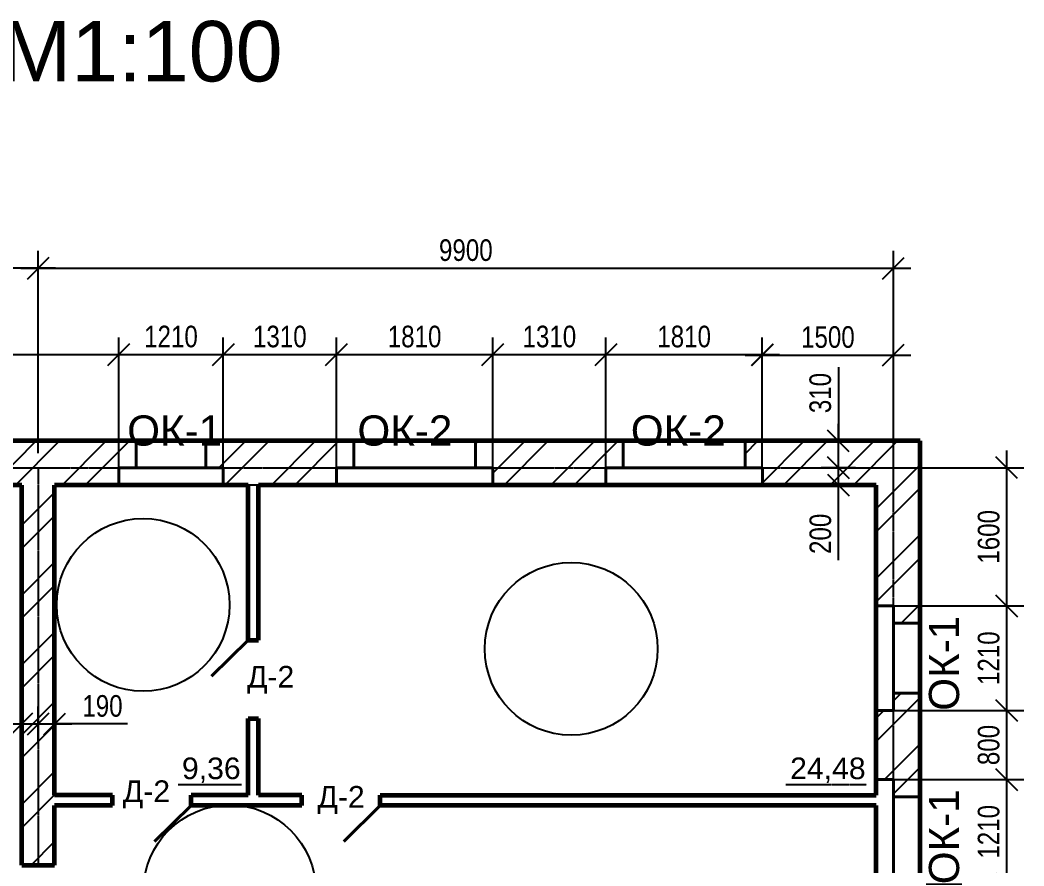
# Model space of a CAD drawing. Header units: millimetres. Extents: x -229914 to 856942, y -268655 to 87212.
# Drawn here: x 344207 to 355827, y -224665 to -214872 of the extents above; entities that cross this region are included whole.
import ezdxf

# ---------------------------------------------------------------- set-up
doc = ezdxf.new("R2010")
doc.units = ezdxf.units.MM
doc.linetypes.add('DASHDOT_axis', pattern=[24, 20, -1.5, 1, -1.5])
doc.layers.add('Желтый', color=50, linetype='Continuous')
for name, color, linetype, lineweight in [('каменные и деревянные эл', 7, 'Continuous', 60), ('линия проёмов ворот дверей и окон', 7, 'Continuous', 40), ('Ось', 7, 'DASHDOT_axis', 25)]:
    doc.layers.add(name, color=color, linetype=linetype, lineweight=lineweight)
doc.styles.add('_ТЕКСТОВЫЙ', font='arial.ttf', dxfattribs={"width": 0.8})
doc.styles.get("Standard").update_dxf_attribs({"font": 'arial.ttf'})
doc.dimstyles.new('_GOST(Annotative)', dxfattribs={"dimscale": 100, "dimtxt": 2.5, "dimasz": 2.5, "dimexe": 2, "dimexo": 2, "dimgap": 0.8, "dimtad": 1, "dimtxsty": '_ТЕКСТОВЫЙ', "dimblk": 'OBLIQUE', "dimcen": 2.5, "dimdle": 2, "dimaunit": 1, "dimadec": 0, "dimazin": 0, "dimtfac": 1, "dimtmove": 1, "dimatfit": 3, "dimldrblk": 'DOT', "dimfxl": 1, "dimarcsym": 2})

# ---------------------------------------------------------------- blocks, each defined once
blk = doc.blocks.new('_Oblique')
at = {"color": 0, "linetype": 'ByBlock', "lineweight": -2}
blk.add_line((-0.5, -0.5), (0.5, 0.5), dxfattribs=at)
blk = doc.blocks.new('*D1115')
at = {"color": 0, "lineweight": -2, "transparency": 16777216}
for p, q in [((340445, -220055), (340445, -218545)), ((345349, -220055), (345349, -218545)), ((340245, -218745), (345549, -218745))]:
    blk.add_line(p, q, dxfattribs=at)
at = {"layer": 'Defpoints', "color": 0, "transparency": 16777216}
for p in [(345349, -218745), (340445, -220255), (345349, -220255)]:
    blk.add_point(p, dxfattribs=at)
at = {"color": 0, "lineweight": -2, "transparency": 16777216, "xscale": 250, "yscale": 250, "zscale": 250, "rotation": 180}
blk.add_blockref('_Oblique', (340445, -218745), dxfattribs=at)
at = {"color": 0, "lineweight": -2, "transparency": 16777216, "xscale": 250, "yscale": 250, "zscale": 250}
blk.add_blockref('_Oblique', (345349, -218745), dxfattribs=at)
at = {"color": 0, "transparency": 16777216, "insert": (342897, -218537), "char_height": 250, "attachment_point": 5, "style": '_ТЕКСТОВЫЙ'}
blk.add_mtext('4900', dxfattribs=at)
blk = doc.blocks.new('_Dot')
at = {"color": 0, "linetype": 'ByBlock', "lineweight": -2}
blk.add_line((-0.5, 0), (-1, 0), dxfattribs=at)
at = {"color": 0, "linetype": 'ByBlock', "lineweight": 25, "const_width": 0.5}
blk.add_lwpolyline([(-0.25, 0, 1), (0.25, 0, 1)], format="xyb", close=True, dxfattribs=at)
blk = doc.blocks.new('*D1116')
at = {"color": 0, "lineweight": -2, "transparency": 16777216}
for p, q in [((345349, -220055), (345349, -218545)), ((346559, -220055), (346559, -218545)), ((345149, -218745), (346759, -218745))]:
    blk.add_line(p, q, dxfattribs=at)
at = {"layer": 'Defpoints', "color": 0, "transparency": 16777216}
for p in [(346559, -218745), (345349, -220255), (346559, -220255)]:
    blk.add_point(p, dxfattribs=at)
at = {"color": 0, "lineweight": -2, "transparency": 16777216, "xscale": 250, "yscale": 250, "zscale": 250, "rotation": 180}
blk.add_blockref('_Oblique', (345349, -218745), dxfattribs=at)
at = {"color": 0, "lineweight": -2, "transparency": 16777216, "xscale": 250, "yscale": 250, "zscale": 250}
blk.add_blockref('_Oblique', (346559, -218745), dxfattribs=at)
at = {"color": 0, "transparency": 16777216, "insert": (345954, -218537), "char_height": 250, "attachment_point": 5, "style": '_ТЕКСТОВЫЙ'}
blk.add_mtext('1210', dxfattribs=at)
blk = doc.blocks.new('*D1117')
at = {"color": 0, "lineweight": -2, "transparency": 16777216}
for p, q in [((346559, -220055), (346559, -218545)), ((347869, -220055), (347869, -218545)), ((346359, -218745), (348069, -218745))]:
    blk.add_line(p, q, dxfattribs=at)
at = {"layer": 'Defpoints', "color": 0, "transparency": 16777216}
for p in [(347869, -218745), (346559, -220255), (347869, -220255)]:
    blk.add_point(p, dxfattribs=at)
at = {"color": 0, "lineweight": -2, "transparency": 16777216, "xscale": 250, "yscale": 250, "zscale": 250, "rotation": 180}
blk.add_blockref('_Oblique', (346559, -218745), dxfattribs=at)
at = {"color": 0, "lineweight": -2, "transparency": 16777216, "xscale": 250, "yscale": 250, "zscale": 250}
blk.add_blockref('_Oblique', (347869, -218745), dxfattribs=at)
at = {"color": 0, "transparency": 16777216, "insert": (347214, -218537), "char_height": 250, "attachment_point": 5, "style": '_ТЕКСТОВЫЙ'}
blk.add_mtext('1310', dxfattribs=at)
blk = doc.blocks.new('*D1118')
at = {"color": 0, "lineweight": -2, "transparency": 16777216}
for p, q in [((347869, -220055), (347869, -218545)), ((349679, -220055), (349679, -218545)), ((347669, -218745), (349879, -218745))]:
    blk.add_line(p, q, dxfattribs=at)
at = {"layer": 'Defpoints', "color": 0, "transparency": 16777216}
for p in [(349679, -218745), (347869, -220255), (349679, -220255)]:
    blk.add_point(p, dxfattribs=at)
at = {"color": 0, "lineweight": -2, "transparency": 16777216, "xscale": 250, "yscale": 250, "zscale": 250, "rotation": 180}
blk.add_blockref('_Oblique', (347869, -218745), dxfattribs=at)
at = {"color": 0, "lineweight": -2, "transparency": 16777216, "xscale": 250, "yscale": 250, "zscale": 250}
blk.add_blockref('_Oblique', (349679, -218745), dxfattribs=at)
at = {"color": 0, "transparency": 16777216, "insert": (348774, -218537), "char_height": 250, "attachment_point": 5, "style": '_ТЕКСТОВЫЙ'}
blk.add_mtext('1810', dxfattribs=at)
blk = doc.blocks.new('*D1119')
at = {"color": 0, "lineweight": -2, "transparency": 16777216}
for p, q in [((349679, -220055), (349679, -218545)), ((350989, -220055), (350989, -218545)), ((349479, -218745), (351189, -218745))]:
    blk.add_line(p, q, dxfattribs=at)
at = {"layer": 'Defpoints', "color": 0, "transparency": 16777216}
for p in [(350989, -218745), (349679, -220255), (350989, -220255)]:
    blk.add_point(p, dxfattribs=at)
at = {"color": 0, "lineweight": -2, "transparency": 16777216, "xscale": 250, "yscale": 250, "zscale": 250, "rotation": 180}
blk.add_blockref('_Oblique', (349679, -218745), dxfattribs=at)
at = {"color": 0, "lineweight": -2, "transparency": 16777216, "xscale": 250, "yscale": 250, "zscale": 250}
blk.add_blockref('_Oblique', (350989, -218745), dxfattribs=at)
at = {"color": 0, "transparency": 16777216, "insert": (350334, -218537), "char_height": 250, "attachment_point": 5, "style": '_ТЕКСТОВЫЙ'}
blk.add_mtext('1310', dxfattribs=at)
blk = doc.blocks.new('*D1120')
at = {"color": 0, "lineweight": -2, "transparency": 16777216}
for p, q in [((350989, -220055), (350989, -218545)), ((352799, -220055), (352799, -218545)), ((350789, -218745), (352999, -218745))]:
    blk.add_line(p, q, dxfattribs=at)
at = {"layer": 'Defpoints', "color": 0, "transparency": 16777216}
for p in [(352799, -218745), (350989, -220255), (352799, -220255)]:
    blk.add_point(p, dxfattribs=at)
at = {"color": 0, "lineweight": -2, "transparency": 16777216, "xscale": 250, "yscale": 250, "zscale": 250, "rotation": 180}
blk.add_blockref('_Oblique', (350989, -218745), dxfattribs=at)
at = {"color": 0, "lineweight": -2, "transparency": 16777216, "xscale": 250, "yscale": 250, "zscale": 250}
blk.add_blockref('_Oblique', (352799, -218745), dxfattribs=at)
at = {"color": 0, "transparency": 16777216, "insert": (351894, -218537), "char_height": 250, "attachment_point": 5, "style": '_ТЕКСТОВЫЙ'}
blk.add_mtext('1810', dxfattribs=at)
blk = doc.blocks.new('*D1121')
at = {"color": 0, "lineweight": -2, "transparency": 16777216}
for p, q in [((352799, -220055), (352799, -218551)), ((354317, -220055), (354317, -218551)), ((352599, -218751), (354517, -218751))]:
    blk.add_line(p, q, dxfattribs=at)
at = {"layer": 'Defpoints', "color": 0, "transparency": 16777216}
for p in [(354317, -218751), (352799, -220255), (354317, -220255)]:
    blk.add_point(p, dxfattribs=at)
at = {"color": 0, "lineweight": -2, "transparency": 16777216, "xscale": 250, "yscale": 250, "zscale": 250, "rotation": 180}
blk.add_blockref('_Oblique', (352799, -218751), dxfattribs=at)
at = {"color": 0, "lineweight": -2, "transparency": 16777216, "xscale": 250, "yscale": 250, "zscale": 250}
blk.add_blockref('_Oblique', (354317, -218751), dxfattribs=at)
at = {"color": 0, "transparency": 16777216, "insert": (353558, -218543), "char_height": 250, "attachment_point": 5, "style": '_ТЕКСТОВЫЙ'}
blk.add_mtext('1500', dxfattribs=at)
blk = doc.blocks.new('*D1122')
at = {"color": 0, "lineweight": -2, "transparency": 16777216}
for p, q in [((341417, -219886), (341417, -217545)), ((344417, -219886), (344417, -217545)), ((344617, -217745), (341217, -217745))]:
    blk.add_line(p, q, dxfattribs=at)
at = {"layer": 'Defpoints', "color": 0, "transparency": 16777216}
for p in [(341417, -217745), (341417, -220086), (344417, -220086)]:
    blk.add_point(p, dxfattribs=at)
at = {"color": 0, "lineweight": -2, "transparency": 16777216, "xscale": 250, "yscale": 250, "zscale": 250, "rotation": 180}
blk.add_blockref('_Oblique', (341417, -217745), dxfattribs=at)
at = {"color": 0, "lineweight": -2, "transparency": 16777216, "xscale": 250, "yscale": 250, "zscale": 250}
blk.add_blockref('_Oblique', (344417, -217745), dxfattribs=at)
at = {"color": 0, "transparency": 16777216, "insert": (342917, -217537), "char_height": 250, "attachment_point": 5, "style": '_ТЕКСТОВЫЙ'}
blk.add_mtext('3000', dxfattribs=at)
blk = doc.blocks.new('*D1123')
at = {"color": 0, "lineweight": -2, "transparency": 16777216}
for p, q in [((354317, -219855), (354317, -217545)), ((344217, -217745), (354517, -217745))]:
    blk.add_line(p, q, dxfattribs=at)
at = {"layer": 'Defpoints', "color": 0, "transparency": 16777216}
for p in [(344417, -217745), (354317, -217745), (354317, -220055)]:
    blk.add_point(p, dxfattribs=at)
at = {"color": 0, "lineweight": -2, "transparency": 16777216, "xscale": 250, "yscale": 250, "zscale": 250, "rotation": 180}
blk.add_blockref('_Oblique', (344417, -217745), dxfattribs=at)
at = {"color": 0, "lineweight": -2, "transparency": 16777216, "xscale": 250, "yscale": 250, "zscale": 250}
blk.add_blockref('_Oblique', (354317, -217745), dxfattribs=at)
at = {"color": 0, "transparency": 16777216, "insert": (349367, -217537), "char_height": 250, "attachment_point": 5, "style": '_ТЕКСТОВЫЙ'}
blk.add_mtext('9900', dxfattribs=at)
blk = doc.blocks.new('*D1138')
at = {"color": 0, "lineweight": -2, "transparency": 16777216}
for p, q in [((353680, -220455), (353680, -219855)), ((353877, -220055), (353480, -220055)), ((353877, -220255), (353480, -220255)), ((353680, -221123), (353680, -220255))]:
    blk.add_line(p, q, dxfattribs=at)
at = {"layer": 'Defpoints', "color": 0, "transparency": 16777216}
for p in [(353680, -220055), (354077, -220055), (354077, -220255)]:
    blk.add_point(p, dxfattribs=at)
at = {"color": 0, "lineweight": -2, "transparency": 16777216, "xscale": 250, "yscale": 250, "zscale": 250}
for p, rotation in [((353680, -220055), 90), ((353680, -220255), 270)]:
    blk.add_blockref('_Oblique', p, dxfattribs=dict(at, rotation=rotation))
at = {"color": 0, "transparency": 16777216, "insert": (353472, -220820), "char_height": 250, "attachment_point": 5, "rotation": 90, "style": '_ТЕКСТОВЫЙ'}
blk.add_mtext('200', dxfattribs=at)
blk = doc.blocks.new('*D1139')
at = {"color": 0, "lineweight": -2, "transparency": 16777216}
for p, q in [((353679, -218889), (353679, -219745)), ((353679, -220255), (353679, -219545)), ((353480, -219745), (353479, -219745)), ((353480, -220055), (353479, -220055))]:
    blk.add_line(p, q, dxfattribs=at)
at = {"layer": 'Defpoints', "color": 0, "transparency": 16777216}
for p in [(353679, -219745), (353680, -219745), (353680, -220055)]:
    blk.add_point(p, dxfattribs=at)
at = {"color": 0, "lineweight": -2, "transparency": 16777216, "xscale": 250, "yscale": 250, "zscale": 250}
for p, rotation in [((353679, -219745), 90), ((353679, -220055), 270)]:
    blk.add_blockref('_Oblique', p, dxfattribs=dict(at, rotation=rotation))
at = {"color": 0, "transparency": 16777216, "insert": (353471, -219190), "char_height": 250, "attachment_point": 5, "rotation": 90, "style": '_ТЕКСТОВЫЙ'}
blk.add_mtext('310', dxfattribs=at)
blk = doc.blocks.new('*D1141')
at = {"color": 0, "lineweight": -2, "transparency": 16777216}
for p, q in [((355627, -219855), (355627, -221855)), ((353357, -220055), (355827, -220055)), ((354290, -221655), (355827, -221655))]:
    blk.add_line(p, q, dxfattribs=at)
at = {"layer": 'Defpoints', "color": 0, "transparency": 16777216}
for p in [(353157, -220055), (354090, -221655), (355627, -221655)]:
    blk.add_point(p, dxfattribs=at)
at = {"color": 0, "lineweight": -2, "transparency": 16777216, "xscale": 250, "yscale": 250, "zscale": 250}
for p, rotation in [((355627, -220055), 90), ((355627, -221655), 270)]:
    blk.add_blockref('_Oblique', p, dxfattribs=dict(at, rotation=rotation))
at = {"color": 0, "transparency": 16777216, "insert": (355420, -220855), "char_height": 250, "attachment_point": 5, "rotation": 90, "style": '_ТЕКСТОВЫЙ'}
blk.add_mtext('1600', dxfattribs=at)
blk = doc.blocks.new('*D1142')
at = {"color": 0, "lineweight": -2, "transparency": 16777216}
for p, q in [((355627, -221455), (355627, -223065)), ((354497, -221655), (355827, -221655)), ((354317, -222865), (355827, -222865))]:
    blk.add_line(p, q, dxfattribs=at)
at = {"layer": 'Defpoints', "color": 0, "transparency": 16777216}
for p in [(354297, -221655), (354117, -222865), (355627, -222865)]:
    blk.add_point(p, dxfattribs=at)
at = {"color": 0, "lineweight": -2, "transparency": 16777216, "xscale": 250, "yscale": 250, "zscale": 250}
for p, rotation in [((355627, -221655), 90), ((355627, -222865), 270)]:
    blk.add_blockref('_Oblique', p, dxfattribs=dict(at, rotation=rotation))
at = {"color": 0, "transparency": 16777216, "insert": (355420, -222260), "char_height": 250, "attachment_point": 5, "rotation": 90, "style": '_ТЕКСТОВЫЙ'}
blk.add_mtext('1210', dxfattribs=at)
blk = doc.blocks.new('*D1143')
at = {"color": 0, "lineweight": -2, "transparency": 16777216}
for p, q in [((355627, -222665), (355627, -223865)), ((354317, -222865), (355827, -222865)), ((354317, -223665), (355827, -223665))]:
    blk.add_line(p, q, dxfattribs=at)
at = {"layer": 'Defpoints', "color": 0, "transparency": 16777216}
for p in [(354117, -222865), (354117, -223665), (355627, -223665)]:
    blk.add_point(p, dxfattribs=at)
at = {"color": 0, "lineweight": -2, "transparency": 16777216, "xscale": 250, "yscale": 250, "zscale": 250}
for p, rotation in [((355627, -222865), 90), ((355627, -223665), 270)]:
    blk.add_blockref('_Oblique', p, dxfattribs=dict(at, rotation=rotation))
at = {"color": 0, "transparency": 16777216, "insert": (355420, -223265), "char_height": 250, "attachment_point": 5, "rotation": 90, "style": '_ТЕКСТОВЫЙ'}
blk.add_mtext('800', dxfattribs=at)
blk = doc.blocks.new('*D1144')
at = {"color": 0, "lineweight": -2, "transparency": 16777216}
for p, q in [((355627, -223465), (355627, -225075)), ((354317, -223665), (355827, -223665)), ((354317, -224875), (355827, -224875))]:
    blk.add_line(p, q, dxfattribs=at)
at = {"layer": 'Defpoints', "color": 0, "transparency": 16777216}
for p in [(354117, -223665), (354117, -224875), (355627, -224875)]:
    blk.add_point(p, dxfattribs=at)
at = {"color": 0, "lineweight": -2, "transparency": 16777216, "xscale": 250, "yscale": 250, "zscale": 250}
for p, rotation in [((355627, -223665), 90), ((355627, -224875), 270)]:
    blk.add_blockref('_Oblique', p, dxfattribs=dict(at, rotation=rotation))
at = {"color": 0, "transparency": 16777216, "insert": (355420, -224270), "char_height": 250, "attachment_point": 5, "rotation": 90, "style": '_ТЕКСТОВЫЙ'}
blk.add_mtext('1210', dxfattribs=at)
blk = doc.blocks.new('*D1156')
at = {"color": 0, "lineweight": -2, "transparency": 16777216}
for p, q in [((344227, -223438), (344227, -222821)), ((344417, -223234), (344417, -222821)), ((343364, -223021), (344227, -223021)), ((344027, -223021), (344617, -223021))]:
    blk.add_line(p, q, dxfattribs=at)
at = {"layer": 'Defpoints', "color": 0, "transparency": 16777216}
for p in [(344417, -223021), (344417, -223434), (344227, -223638)]:
    blk.add_point(p, dxfattribs=at)
at = {"color": 0, "lineweight": -2, "transparency": 16777216, "xscale": 250, "yscale": 250, "zscale": 250, "rotation": 180}
blk.add_blockref('_Oblique', (344227, -223021), dxfattribs=at)
at = {"color": 0, "lineweight": -2, "transparency": 16777216, "xscale": 250, "yscale": 250, "zscale": 250}
blk.add_blockref('_Oblique', (344417, -223021), dxfattribs=at)
at = {"color": 0, "transparency": 16777216, "insert": (343655, -222814), "char_height": 250, "attachment_point": 5, "style": '_ТЕКСТОВЫЙ'}
blk.add_mtext('190', dxfattribs=at)
blk = doc.blocks.new('*D1157')
at = {"color": 0, "lineweight": -2, "transparency": 16777216}
for p, q in [((344217, -223021), (344807, -223021)), ((345452, -223021), (344607, -223021))]:
    blk.add_line(p, q, dxfattribs=at)
at = {"layer": 'Defpoints', "color": 0, "transparency": 16777216}
for p in [(344417, -223021), (344607, -223021), (344607, -223021)]:
    blk.add_point(p, dxfattribs=at)
at = {"color": 0, "lineweight": -2, "transparency": 16777216, "xscale": 250, "yscale": 250, "zscale": 250, "rotation": 180}
blk.add_blockref('_Oblique', (344417, -223021), dxfattribs=at)
at = {"color": 0, "lineweight": -2, "transparency": 16777216, "xscale": 250, "yscale": 250, "zscale": 250}
blk.add_blockref('_Oblique', (344607, -223021), dxfattribs=at)
at = {"color": 0, "transparency": 16777216, "insert": (345161, -222814), "char_height": 250, "attachment_point": 5, "style": '_ТЕКСТОВЫЙ'}
blk.add_mtext('190', dxfattribs=at)

msp = doc.modelspace()

# ---------------------------------------------------------------- hatches: boundary and pattern name
h = msp.add_hatch()
h.set_pattern_fill('ANSI32', color=256, scale=60)
h.paths.add_polyline_path([(341417.265, -223584.91861), (341227.265, -223584.91861), (341227.265, -224004.91861), (341227.265, -224654.91861), (341417.265, -224654.91861)], flags=17)
h.paths.add_polyline_path([(341607.265, -223584.91861), (341417.265, -223584.91861), (341417.265, -224654.91861), (341607.265, -224654.91861)], flags=17)
h.paths.add_polyline_path([(344417.265, -220054.91861), (340445.14067, -220054.91861), (340445.14067, -220254.91861), (341227.265, -220254.91861), (341227.265, -222264.91861), (341227.265, -222674.91861), (341607.265, -222674.91861), (341607.265, -220254.91861), (344227.265, -220254.91861), (344227.265, -222674.91861), (344227.265, -224654.91861), (344417.265, -224654.91861)])
h.paths.add_polyline_path([(344607.265, -223964.91861), (344607.265, -223844.91861), (344607.265, -223584.91861), (344607.265, -220254.91861), (345349.38933, -220254.91861), (345349.38933, -220054.91861), (344417.265, -220054.91861), (344417.265, -224654.91861), (344607.265, -224654.91861)])
h.paths.add_polyline_path([(345549.38933, -219744.91861), (340245.14067, -219744.91861), (340245.14067, -220054.91861), (340445.14067, -220054.91861), (345349.38933, -220054.91861), (345549.38933, -220054.91861)])
h.paths.add_polyline_path([(348069.38933, -219744.91861), (346359.38933, -219744.91861), (346359.38933, -220054.91861), (346559.38933, -220054.91861), (347869.38933, -220054.91861), (348069.38933, -220054.91861)])
h.paths.add_polyline_path([(347869.38933, -220054.91861), (346559.38933, -220054.91861), (346559.38933, -220254.91861), (346847.265, -220254.91861), (346967.265, -220254.91861), (347869.38933, -220254.91861)])
h.paths.add_polyline_path([(351189.38933, -219744.91861), (349479.38933, -219744.91861), (349479.38933, -220054.91861), (349679.38933, -220054.91861), (350989.38933, -220054.91861), (351189.38933, -220054.91861)])
h.paths.add_polyline_path([(350989.38933, -220054.91861), (349679.38933, -220054.91861), (349679.38933, -220254.91861), (350989.38933, -220254.91861)])
h.paths.add_polyline_path([(354627.265, -219744.91861), (352599.38933, -219744.91861), (352599.38933, -220054.91861), (352799.38933, -220054.91861), (354317.265, -220054.91861), (354317.265, -221654.91861), (354317.265, -221854.91861), (354627.265, -221854.91861)])
h.paths.add_polyline_path([(354317.265, -220054.91861), (352799.38933, -220054.91861), (352799.38933, -220254.91861), (354117.265, -220254.91861), (354117.265, -221654.91861), (354317.265, -221654.91861)], flags=17)
h.paths.add_polyline_path([(354627.265, -222664.91861), (354317.265, -222664.91861), (354317.265, -222864.91861), (354317.265, -223664.91861), (354317.265, -223864.91861), (354627.265, -223864.91861)])
h.paths.add_polyline_path([(354317.265, -222864.91861), (354117.265, -222864.91861), (354117.265, -223664.91861), (354317.265, -223664.91861)])

# ---------------------------------------------------------------- linework, layer by layer
msp.add_line((341417.265, -218744.91861), (344417.265, -218744.91861))
for centre in [(345631.56813, -221642.29468), (350586.60225, -222151.45392), (346633.11865, -224960.60697)]:
    msp.add_circle(centre, 1000)
at = {"layer": 'Желтый'}
msp.add_line((346967.265, -220254.91861), (346847.265, -220254.91861), dxfattribs=at)
at = {"layer": 'каменные и деревянные эл'}
for p, q in [((354627.265, -219744.91861), (331207.265, -219744.91861)), ((354627.265, -231164.91861), (354627.265, -219744.91861)), ((344227.265, -220254.91861), (341607.265, -220254.91861)), ((346847.265, -220254.91861), (344607.265, -220254.91861)), ((346847.265, -222049.91861), (346847.265, -220254.91861)), ((354117.265, -220254.91861), (346967.265, -220254.91861)), ((346967.265, -222049.91861), (346967.265, -220254.91861)), ((354117.265, -223844.91861), (354117.265, -220254.91861)), ((346847.265, -222049.91861), (346967.265, -222049.91861)), ((346847.265, -223844.91861), (346847.265, -222959.91861)), ((346847.265, -222959.91861), (346967.265, -222959.91861)), ((346967.265, -223844.91861), (346967.265, -222959.91861)), ((345277.265, -223844.91861), (344607.265, -223844.91861)), ((345277.265, -223964.91861), (345277.265, -223844.91861)), ((346187.265, -223964.91861), (346187.265, -223844.91861)), ((346847.265, -223844.91861), (346187.265, -223844.91861)), ((347467.265, -223844.91861), (346967.265, -223844.91861)), ((347467.265, -223964.91861), (347467.265, -223844.91861)), ((348377.265, -223964.91861), (348377.265, -223844.91861)), ((348377.265, -223844.91861), (354117.265, -223844.91861)), ((344607.265, -224654.91861), (344607.265, -223964.91861)), ((345277.265, -223964.91861), (344607.265, -223964.91861)), ((347467.265, -223964.91861), (346187.265, -223964.91861)), ((354117.265, -223964.91861), (348377.265, -223964.91861)), ((354117.265, -225864.91861), (354117.265, -223964.91861)), ((344227.265, -224654.91861), (344607.265, -224654.91861))]:
    msp.add_line(p, q, dxfattribs=at)
for points in [[(344227.265, -224654.91861), (344227.265, -222674.91861), (344227.265, -220254.91861)], [(344607.265, -223844.91861), (344607.265, -223584.91861), (344607.265, -220254.91861)]]:
    msp.add_lwpolyline(points, dxfattribs=at)
at = {"layer": 'линия проёмов ворот дверей и окон'}
for p, q in [((345549.38933, -220054.91861), (345549.38933, -219744.91861)), ((346359.38933, -220054.91861), (346359.38933, -219744.91861)), ((348069.38933, -220054.91861), (348069.38933, -219744.91861)), ((349479.38933, -220054.91861), (349479.38933, -219744.91861)), ((351189.38933, -220054.91861), (351189.38933, -219744.91861)), ((352599.38933, -220054.91861), (352599.38933, -219744.91861)), ((345349.38933, -220054.91861), (345349.38933, -220254.91861)), ((346559.38933, -220054.91861), (345349.38933, -220054.91861)), ((346559.38933, -220054.91861), (346559.38933, -220254.91861)), ((347869.38933, -220054.91861), (347869.38933, -220254.91861)), ((349679.38933, -220054.91861), (347869.38933, -220054.91861)), ((349679.38933, -220054.91861), (349679.38933, -220254.91861)), ((350989.38933, -220054.91861), (350989.38933, -220254.91861)), ((352799.38933, -220054.91861), (350989.38933, -220054.91861)), ((352799.38933, -220054.91861), (352799.38933, -220254.91861)), ((354317.265, -221654.91861), (354117.265, -221654.91861)), ((354317.265, -221654.91861), (354317.265, -222864.91861)), ((354317.265, -221854.91861), (354627.265, -221854.91861)), ((346847.265, -222049.91861), (346423.90099, -222469.03009)), ((354317.265, -222664.91861), (354627.265, -222664.91861)), ((354317.265, -222864.91861), (354117.265, -222864.91861)), ((354317.265, -223664.91861), (354117.265, -223664.91861)), ((354317.265, -223664.91861), (354317.265, -224874.91861)), ((354317.265, -223864.91861), (354627.265, -223864.91861)), ((346187.265, -223964.91861), (345763.90099, -224384.03009)), ((348377.265, -223964.91861), (347953.90099, -224384.03009))]:
    msp.add_line(p, q, dxfattribs=at)
at = {"layer": 'Ось'}
for p, q in [((340445.14067, -220054.91861), (345349.38933, -220054.91861)), ((344417.265, -220054.91861), (344417.265, -224654.91861)), ((346559.38933, -220054.91861), (347869.38933, -220054.91861)), ((349679.38933, -220054.91861), (350989.38933, -220054.91861)), ((352799.38933, -220054.91861), (354317.265, -220054.91861)), ((354317.265, -221654.91861), (354317.265, -220054.91861)), ((354317.265, -223664.91861), (354317.265, -222864.91861)), ((346035.67156, -223722.99063), (346770.04228, -223722.99063)), ((353070.07656, -223722.99063), (354004.23447, -223722.99063))]:
    msp.add_line(p, q, dxfattribs=at)
at = {"layer": 'Ось', "linetype": 'DASHDOT_axis'}
for points in [[(354317.265, -219117.29783), (354317.265, -218550.98077)], [(344417.265, -219001.06714), (344417.265, -218744.91861)]]:
    msp.add_lwpolyline(points, dxfattribs=at)

# ---------------------------------------------------------------- texts
at = {"lineweight": 25}
for s, width, gutter_width, insert, char_height, attachment_point in [('План этажа М1:100', 10354.2148148, 12.5, (338395.79175, -214882.20533), 700, 1), ('\\pxa0.66667,sm1.07917;ОК-1', 110.1427955, 1250, (346546.68666, -219803.82585), 350, 9), ('\\pxa0.66667,sm1.07917;ОК-2', 110.1427955, 1250, (349211.69232, -219803.82585), 350, 9), ('\\pxa0.66667,sm1.07917;ОК-2', 110.1427955, 1250, (352376.45298, -219803.82585), 350, 9), ('\\pxa0.66667,sm1.07917;Д-2', 110.1427955, 1250, (347381.07476, -222349.20867), 250, 3), ('9,36', 110.1427955, 1250, (346760.62158, -223410.05422), 250, 3), ('24,48', 110.1427955, 1250, (353994.81378, -223410.05422), 250, 3), ('\\pxa0.66667,sm1.07917;Д-2', 110.1427955, 1250, (345943.62041, -223674.68356), 250, 3), ('\\pxa0.66667,sm1.07917;Д-2', 110.1427955, 1250, (348196.50527, -223739.78101), 250, 3)]:
    msp.add_mtext_dynamic_manual_height_columns(s, width=width, gutter_width=gutter_width, heights=[0], dxfattribs=dict(at, insert=insert, char_height=char_height, attachment_point=attachment_point))
at = {"lineweight": 25, "char_height": 350, "attachment_point": 3, "rotation": 90}
for insert in [(354727.06764, -221768.87962), (354727.06764, -223777.31852)]:
    msp.add_mtext_dynamic_manual_height_columns('\\pxa0.66667,sm1.07917;ОК-1', width=110.1427955, gutter_width=1250, heights=[0], dxfattribs=dict(at, insert=insert))

# ---------------------------------------------------------------- dimensions: what is measured, and where the dimension line sits
for base, p1, p2, picture, middle in [((341417.265, -217744.91861), (344417.265, -220086.10885), (341417.265, -220086.10885), '*D1122', (342917.265, -217537.19009)), ((354317.265, -217744.91861), (344417.265, -217744.91861), (354317.265, -220054.91861), '*D1123', (349367.265, -217537.27536)), ((346559.38933, -218744.91861), (345349.38933, -220254.91861), (346559.38933, -220254.91861), '*D1116', (345954.38933, -218537.27536)), ((347869.38933, -218744.91861), (346559.38933, -220254.91861), (347869.38933, -220254.91861), '*D1117', (347214.38933, -218537.19009)), ((349679.38933, -218744.91861), (347869.38933, -220254.91861), (349679.38933, -220254.91861), '*D1118', (348774.38933, -218537.27536)), ((350989.38933, -218744.91861), (349679.38933, -220254.91861), (350989.38933, -220254.91861), '*D1119', (350334.38933, -218537.19009)), ((352799.38933, -218744.91861), (350989.38933, -220254.91861), (352799.38933, -220254.91861), '*D1120', (351894.38933, -218537.27536))]:
    dim = msp.add_linear_dim(base=base, p1=p1, p2=p2, dimstyle='_GOST(Annotative)')
    dim.commit()
    dim.dimension.update_dxf_attribs({"geometry": picture, "text_midpoint": middle})
for base, p1, p2, text, picture, middle in [((345349.38933, -218744.91861), (340445.14067, -220254.91861), (345349.38933, -220254.91861), '4900', '*D1115', (342897.265, -218537.27536)), ((354317.265, -218750.98077), (352799.38933, -220254.91861), (354317.265, -220254.91861), '1500', '*D1121', (353558.32716, -218543.33752))]:
    dim = msp.add_linear_dim(base=base, p1=p1, p2=p2, text=text, dimstyle='_GOST(Annotative)')
    dim.commit()
    dim.dimension.update_dxf_attribs({"geometry": picture, "text_midpoint": middle})
for base, p1, p2, picture, middle in [((353678.53553, -219744.91861), (353679.80607, -220054.91861), (353679.80607, -219744.91861), '*D1139', (353727.93589, -219189.90975)), ((353679.80607, -220054.91861), (354077.265, -220254.91861), (354077.265, -220054.91861), '*D1138', (353731.75125, -220820.43703))]:
    dim = msp.add_linear_dim(base=base, p1=p1, p2=p2, angle=270, dimstyle='_GOST(Annotative)')
    dim.commit()
    dim.dimension.update_dxf_attribs({"geometry": picture, "text_midpoint": middle, "dimtype": 160})
for base, p1, p2, picture, middle in [((355627.265, -221654.91861), (353156.80619, -220054.91861), (354090.11968, -221654.91861), '*D1141', (355419.62175, -220854.91861)), ((355627.265, -222864.91861), (354297.265, -221654.91861), (354117.265, -222864.91861), '*D1142', (355419.62175, -222259.91861)), ((355627.265, -223664.91861), (354117.265, -222864.91861), (354117.265, -223664.91861), '*D1143', (355419.62175, -223264.91861)), ((355627.265, -224874.91861), (354117.265, -223664.91861), (354117.265, -224874.91861), '*D1144', (355419.62175, -224269.91861))]:
    dim = msp.add_linear_dim(base=base, p1=p1, p2=p2, angle=90, dimstyle='_GOST(Annotative)')
    dim.commit()
    dim.dimension.update_dxf_attribs({"geometry": picture, "text_midpoint": middle})
for base, p1, p2, picture, middle in [((344417.265, -223021.44109), (344227.265, -223638.17985), (344417.265, -223433.82971), '*D1156', (343654.86124, -222823.30292)), ((344607.265, -223021.44109), (344417.265, -223021.44109), (344607.265, -223021.44109), '*D1157', (345161.14035, -222962.90575))]:
    dim = msp.add_linear_dim(base=base, p1=p1, p2=p2, dimstyle='_GOST(Annotative)')
    dim.commit()
    dim.dimension.update_dxf_attribs({"geometry": picture, "text_midpoint": middle, "dimtype": 160})

doc.saveas('drawing.dxf')
